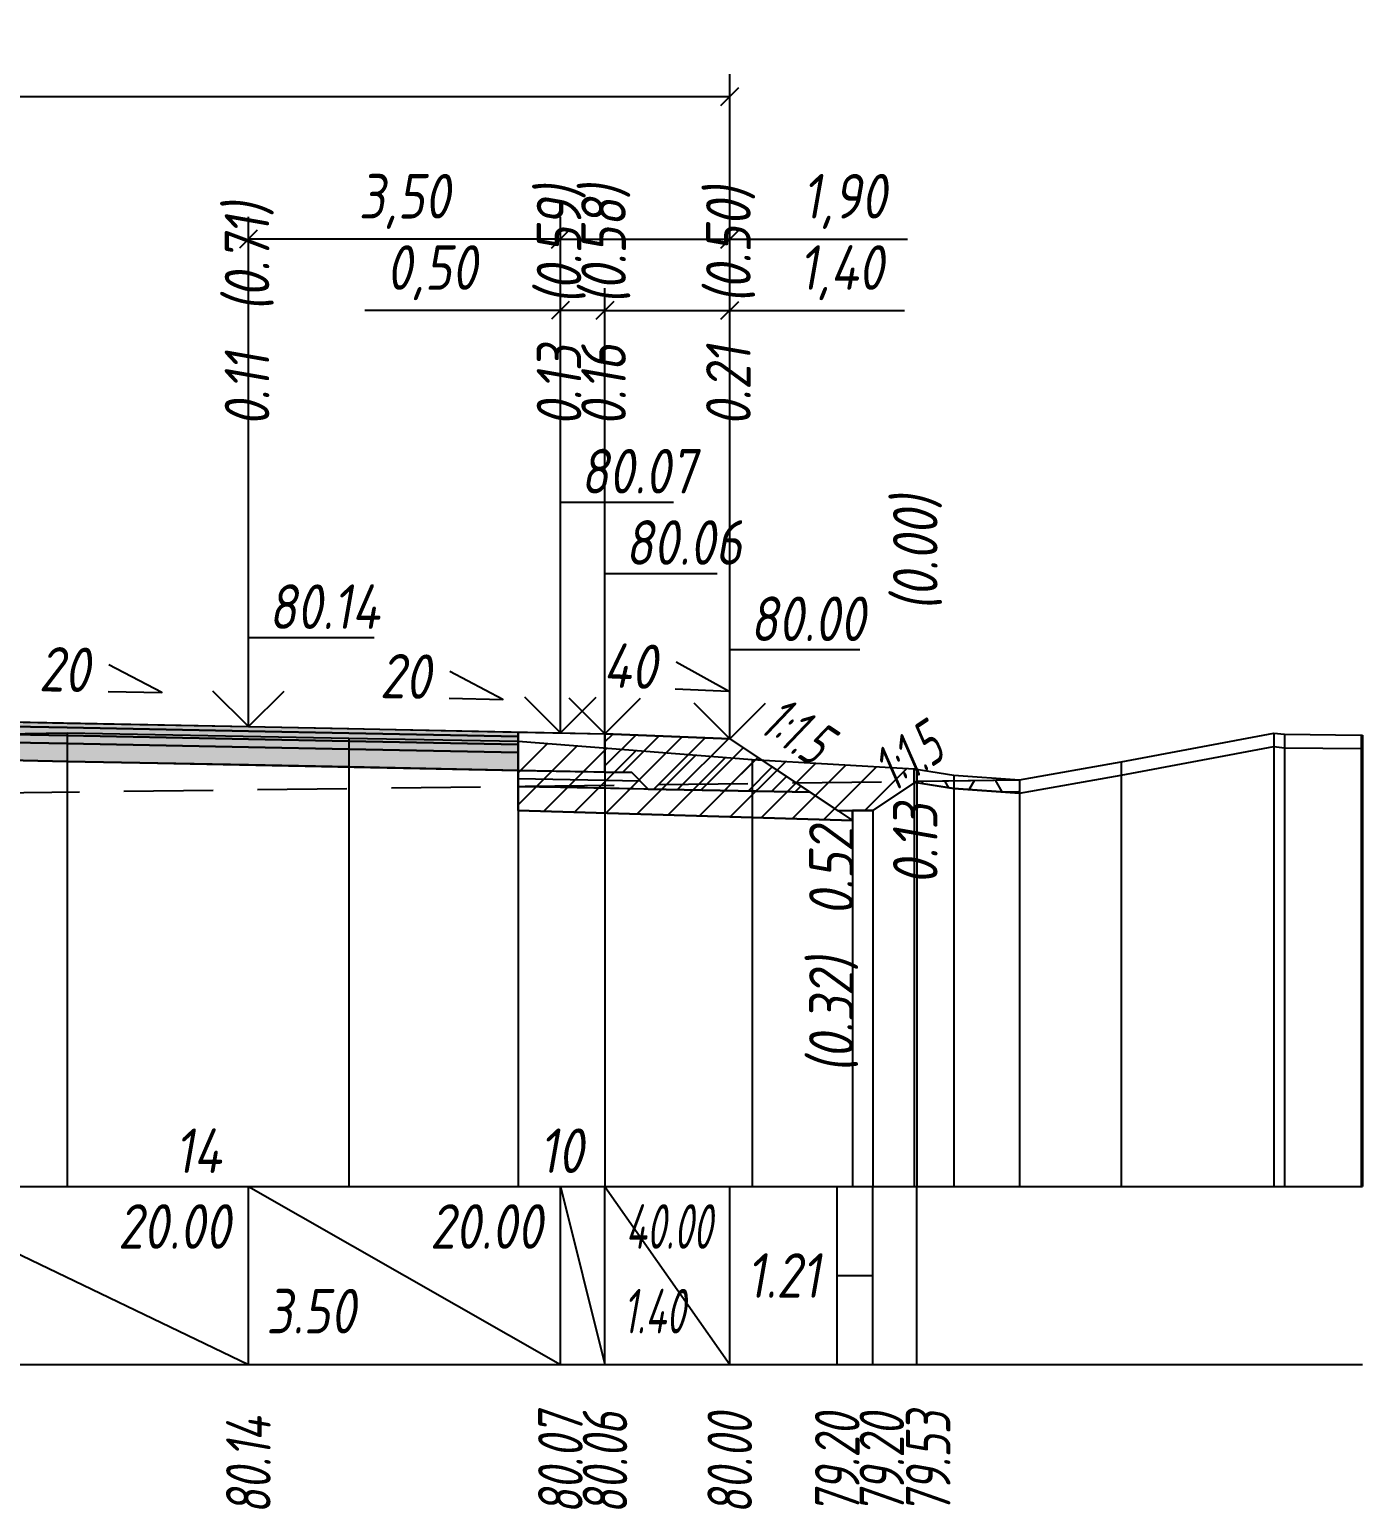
# Model space of a CAD drawing. Extents: x -717 to 1451, y -133302 to 233.
# Drawn here: x 166.9 to 241.7, y -22082.1 to -21999.1 of the extents above; entities that cross this region are included whole.
import ezdxf
from ezdxf.enums import TextEntityAlignment as Align

# ---------------------------------------------------------------- set-up
doc = ezdxf.new("R2010")
doc.units = 0
doc.linetypes.add('штриховая', pattern=[0.75, 0.5, -0.25])
for name, color, linetype in [('Интерполированный поперечник', 2, 'Continuous'), ('Код_514', 1, 'Continuous'), ('Контур_0', 7, 'Continuous'), ('Контур_2521', 7, 'Continuous'), ('Контур_2564', 7, 'Continuous'), ('Контур_2660', 7, 'Continuous'), ('Контур_2665', 7, 'Continuous'), ('Контур_400', 7, 'Continuous'), ('Контур_508', 7, 'Continuous'), ('Контур_512', 7, 'Continuous'), ('Контур_513', 7, 'Continuous'), ('Контур_818', 7, 'Continuous'), ('Красный поперечник', 1, 'Continuous'), ('Объём_2501', 7, 'Continuous'), ('Объём_2564', 7, 'Continuous'), ('Объём_2650', 7, 'Continuous'), ('Объём_2660', 7, 'Continuous'), ('Объём_2661', 7, 'Continuous'), ('Объём_2662', 7, 'Continuous'), ('Объём_2663', 7, 'Continuous'), ('Объём_2664', 7, 'Continuous'), ('Объём_2665', 7, 'Continuous'), ('Объём_2666', 7, 'Continuous'), ('Объём_2667', 7, 'Continuous'), ('Объём_2668', 7, 'Continuous'), ('Объём_2669', 7, 'Continuous'), ('Объём_2675', 7, 'Continuous'), ('Объём_2753', 7, 'Continuous'), ('Откосы', 7, 'Continuous'), ('Отметки покрытия', 7, 'Continuous'), ('Рабочие отметки', 7, 'Continuous'), ('Рабочие отметки доп.', 7, 'Continuous'), ('Слои выравнивания', 7, 'Continuous'), ('Таблица', 7, 'Continuous'), ('Уклоны проезжей части', 7, 'Continuous'), ('Черный поперечник', 3, 'Continuous')]:
    doc.layers.add(name, color=color, linetype=linetype)
for name, color, linetype, true_color in [('Контур_2540', 2, 'Continuous', 0xffff00), ('Контур_2560', 2, 'Continuous', 0xffff00), ('Контур_2561', 7, 'Continuous', 0xff8040), ('Контур_2562', 3, 'Continuous', 0x00ff00), ('Контур_2563', 7, 'Continuous', 0xff8000), ('Контур_2570', 7, 'Continuous', 0x80ff00), ('Контур_2725', 7, 'Continuous', 0x323232), ('Контур_2736', 4, 'Continuous', 0x00ffff), ('Контур_2737', 4, 'Continuous', 0x00ffff), ('Контур_2738', 4, 'Continuous', 0x00ffff), ('Контур_2739', 4, 'Continuous', 0x00ffff), ('Контур_2741', 4, 'Continuous', 0x00ffff), ('Контур_2742', 4, 'Continuous', 0x00ffff), ('Контур_2743', 4, 'Continuous', 0x00ffff), ('Контур_2744', 7, 'Continuous', 0xa4ffff), ('Контур_2745', 7, 'Continuous', 0xa4ffff), ('Контур_2747', 4, 'Continuous', 0x00ffff), ('Контур_2748', 4, 'Continuous', 0x00ffff), ('Контур_2749', 4, 'Continuous', 0x00ffff), ('Контур_2750', 4, 'Continuous', 0x00ffff), ('Контур_2751', 4, 'Continuous', 0x00ffff), ('Контур_2752', 4, 'Continuous', 0x00ffff), ('Контур_2760', 7, 'Continuous', 0x323232), ('Контур_2761', 7, 'Continuous', 0x323232), ('Контур_2762', 7, 'Continuous', 0x323232), ('Контур_2763', 7, 'Continuous', 0x323232), ('Контур_402', 7, 'Continuous', 0xff6464), ('Контур_703', 4, 'Continuous', 0x00ffff), ('Контур_705', 4, 'Continuous', 0x00ffff), ('Контур_707', 4, 'Continuous', 0x00ffff), ('Контур_720', 131, 'Continuous', 0xaaffff), ('Объём_2500', 7, 'Continuous', 0xc0c0c0), ('Объём_2520', 7, 'Continuous', 0x80ffff), ('Объём_2540', 2, 'Continuous', 0xffff00), ('Объём_2560', 2, 'Continuous', 0xffff00), ('Объём_2561', 7, 'Continuous', 0xff8040), ('Объём_2562', 3, 'Continuous', 0x00ff00), ('Объём_2563', 7, 'Continuous', 0xff8000), ('Объём_2570', 7, 'Continuous', 0x80ff00), ('Объём_2600', 7, 'Continuous', 0x808000), ('Объём_2746', 2, 'Continuous', 0xffff00)]:
    doc.layers.add(name, color=color, linetype=linetype, true_color=true_color)
doc.styles.get("Standard").update_dxf_attribs({"font": 'txt', "height": 2.5})
doc.styles.add('М', font='romand.shx', dxfattribs={"width": 0.8, "oblique": 10, "height": 2.5})
doc.dimstyles.new('ISO-25', dxfattribs={"dimtxt": 2.5, "dimasz": 2.5, "dimexe": 1.25, "dimexo": 0.625, "dimtad": 1, "dimtxsty": 'Standard', "dimcen": 2.5, "dimadec": 0, "dimazin": 0, "dimtfac": 1, "dimtmove": 0, "dimatfit": 3, "dimfxl": 1, "dimarcsym": 0})

# ---------------------------------------------------------------- blocks, each defined once
blk = doc.blocks.new('_Oblique')
at = {"color": 0, "linetype": 'ByBlock', "lineweight": -2}
blk.add_line((-0.5, -0.5), (0.5, 0.5), dxfattribs=at)
blk = doc.blocks.new('*D529')
at = {"color": 0, "lineweight": -2, "transparency": 16777216}
for p, q in [((199.188, -22038.046), (199.188, -22013.606)), ((206.188, -22038.326), (206.188, -22013.606)), ((199.188, -22014.856), (206.188, -22014.856)), ((206.188, -22014.856), (215.987, -22014.856))]:
    blk.add_line(p, q, dxfattribs=at)
at = {"layer": 'Defpoints', "color": 0, "transparency": 16777216}
for p in [(206.188, -22014.856), (199.188, -22038.671), (206.188, -22038.951)]:
    blk.add_point(p, dxfattribs=at)
at = {"color": 0, "lineweight": -2, "transparency": 16777216, "rotation": 180}
blk.add_blockref('_Oblique', (199.188, -22014.856), dxfattribs=at)
at = {"color": 0, "lineweight": -2, "transparency": 16777216}
blk.add_blockref('_Oblique', (206.188, -22014.856), dxfattribs=at)
at = {"color": 0, "transparency": 16777216, "insert": (212.447, -22012.743), "char_height": 2.5, "width": 8.75, "attachment_point": 5, "style": 'М'}
blk.add_mtext('1,40', dxfattribs=at)
blk = doc.blocks.new('*D531')
at = {"color": 0, "lineweight": -2, "transparency": 16777216}
for p, q in [((196.688, -22037.996), (196.688, -22013.606)), ((199.188, -22038.046), (199.188, -22013.606)), ((196.688, -22014.856), (185.718, -22014.856)), ((199.188, -22014.856), (196.688, -22014.856))]:
    blk.add_line(p, q, dxfattribs=at)
at = {"layer": 'Defpoints', "color": 0, "transparency": 16777216}
for p in [(199.188, -22014.856), (196.688, -22038.621), (199.188, -22038.671)]:
    blk.add_point(p, dxfattribs=at)
at = {"color": 0, "lineweight": -2, "transparency": 16777216, "rotation": 180}
blk.add_blockref('_Oblique', (196.688, -22014.856), dxfattribs=at)
at = {"color": 0, "lineweight": -2, "transparency": 16777216}
blk.add_blockref('_Oblique', (199.188, -22014.856), dxfattribs=at)
at = {"color": 0, "transparency": 16777216, "insert": (189.479, -22012.743), "char_height": 2.5, "width": 9.16667, "attachment_point": 5, "style": 'М'}
blk.add_mtext('0,50', dxfattribs=at)
blk = doc.blocks.new('*D533')
at = {"color": 0, "lineweight": -2, "transparency": 16777216}
for p, q in [((179.188, -22037.646), (179.188, -22009.606)), ((196.688, -22037.996), (196.688, -22009.606)), ((196.688, -22010.856), (179.188, -22010.856))]:
    blk.add_line(p, q, dxfattribs=at)
at = {"layer": 'Defpoints', "color": 0, "transparency": 16777216}
for p in [(179.188, -22010.856), (179.188, -22038.271), (196.688, -22038.621)]:
    blk.add_point(p, dxfattribs=at)
at = {"color": 0, "lineweight": -2, "transparency": 16777216, "rotation": 180}
blk.add_blockref('_Oblique', (179.188, -22010.856), dxfattribs=at)
at = {"color": 0, "lineweight": -2, "transparency": 16777216}
blk.add_blockref('_Oblique', (196.688, -22010.856), dxfattribs=at)
at = {"color": 0, "transparency": 16777216, "insert": (187.938, -22008.743), "char_height": 2.5, "width": 9.58333, "attachment_point": 5, "style": 'М'}
blk.add_mtext('3,50', dxfattribs=at)
blk = doc.blocks.new('*D534')
at = {"color": 0, "lineweight": -2, "transparency": 16777216}
for p, q in [((196.688, -22037.996), (196.688, -22009.606)), ((206.188, -22038.326), (206.188, -22009.606)), ((196.688, -22010.856), (206.188, -22010.856)), ((206.188, -22010.856), (216.165, -22010.856))]:
    blk.add_line(p, q, dxfattribs=at)
at = {"layer": 'Defpoints', "color": 0, "transparency": 16777216}
for p in [(196.688, -22010.856), (196.688, -22038.621), (206.188, -22038.951)]:
    blk.add_point(p, dxfattribs=at)
at = {"color": 0, "lineweight": -2, "transparency": 16777216, "rotation": 180}
blk.add_blockref('_Oblique', (196.688, -22010.856), dxfattribs=at)
at = {"color": 0, "lineweight": -2, "transparency": 16777216}
blk.add_blockref('_Oblique', (206.188, -22010.856), dxfattribs=at)
at = {"color": 0, "transparency": 16777216, "insert": (212.625, -22008.743), "char_height": 2.5, "width": 8.75, "attachment_point": 5, "style": 'М'}
blk.add_mtext('1,90', dxfattribs=at)
blk = doc.blocks.new('*D536')
at = {"color": 0, "lineweight": -2, "transparency": 16777216}
for p, q in [((110.688, -22038.326), (110.688, -22001.606)), ((206.188, -22038.326), (206.188, -22001.606)), ((110.688, -22002.856), (206.188, -22002.856))]:
    blk.add_line(p, q, dxfattribs=at)
at = {"layer": 'Defpoints', "color": 0, "transparency": 16777216}
for p in [(206.188, -22002.856), (110.688, -22038.951), (206.188, -22038.951)]:
    blk.add_point(p, dxfattribs=at)
at = {"color": 0, "lineweight": -2, "transparency": 16777216, "rotation": 180}
blk.add_blockref('_Oblique', (110.688, -22002.856), dxfattribs=at)
at = {"color": 0, "lineweight": -2, "transparency": 16777216}
blk.add_blockref('_Oblique', (206.188, -22002.856), dxfattribs=at)
at = {"color": 0, "transparency": 16777216, "insert": (158.438, -22000.743), "char_height": 2.5, "width": 10.41667, "attachment_point": 5, "style": 'М'}
blk.add_mtext('19,10', dxfattribs=at)

msp = doc.modelspace()

# ---------------------------------------------------------------- hatches: boundary and pattern name
at = {"layer": 'Объём_2563'}
h = msp.add_hatch(dxfattribs=at)
h.set_pattern_fill('ANSI31', color=256, scale=0.3)
h.paths.add_polyline_path([(201.607, -22041.707), (200.688, -22040.789), (199.188, -22040.759), (199.188, -22038.609), (206.188, -22038.889), (210.688, -22041.889)])
at = {"layer": 'Объём_2600'}
h = msp.add_hatch(dxfattribs=at)
h.set_pattern_fill('ANSI31', color=6, scale=0.4)
h.paths.add_polyline_path([(214.216, -22042.907), (213.08, -22042.907), (213.08, -22043.483), (194.313, -22042.92), (194.313, -22039.017), (207.445, -22040.044), (216.53, -22040.58), (216.53, -22041.33), (216.571, -22041.337)])
h = msp.add_hatch(dxfattribs=at)
h.set_pattern_fill('HONEY', color=5, scale=0.3)
h.paths.add_polyline_path([(216.67, -22041.271), (222.432, -22041.198), (222.432, -22041.948), (218.746, -22041.676), (216.571, -22041.337)])
at = {"layer": 'Слои выравнивания'}
for color, points in [(2, [(158.438, -22037.794), (164.887, -22037.923), (169.03, -22038.006), (179.188, -22038.209), (184.813, -22038.321), (194.313, -22038.511), (194.313, -22038.761), (184.813, -22038.571), (179.188, -22038.459), (169.03, -22038.256), (164.887, -22038.173), (158.438, -22038.044)]), (3, [(158.438, -22038.044), (164.887, -22038.173), (169.03, -22038.256), (179.188, -22038.459), (184.813, -22038.571), (194.313, -22038.761), (194.313, -22039.211), (184.813, -22039.021), (179.188, -22038.909), (169.03, -22038.706), (164.887, -22038.623), (158.438, -22038.494)]), (4, [(158.438, -22038.494), (164.887, -22038.623), (169.03, -22038.706), (179.188, -22038.909), (184.813, -22039.021), (194.313, -22039.211), (194.313, -22039.661), (184.813, -22039.471), (179.188, -22039.359), (169.03, -22039.156), (164.887, -22039.073), (158.438, -22038.944)]), (5, [(158.438, -22038.944), (164.887, -22039.073), (169.03, -22039.156), (179.188, -22039.359), (184.813, -22039.471), (194.313, -22039.661), (194.313, -22040.661), (184.813, -22040.471), (179.188, -22040.359), (169.03, -22040.156), (164.887, -22040.073), (158.438, -22039.944)])]:
    msp.add_hatch(color=color, dxfattribs=at).paths.add_polyline_path(points)

# ---------------------------------------------------------------- linework, layer by layer
at = {"layer": 'Интерполированный поперечник', "linetype": 'штриховая', "ltscale": 10, "flags": 128}
msp.add_lwpolyline([(104.713, -22042.685), (222.432, -22041.198)], dxfattribs=at)
at = {"layer": 'Код_514'}
for p, q in [((158.438, -22064), (179.188, -22074)), ((179.188, -22074), (179.188, -22064)), ((179.188, -22064), (196.688, -22074)), ((196.688, -22074), (196.688, -22064)), ((196.688, -22064), (199.188, -22074)), ((199.188, -22074), (199.188, -22064)), ((199.188, -22064), (206.188, -22074)), ((206.188, -22074), (206.188, -22064)), ((212.216, -22074), (212.216, -22064)), ((214.216, -22074), (214.216, -22064)), ((216.67, -22074), (216.67, -22064)), ((212.216, -22069), (214.216, -22069))]:
    msp.add_line(p, q, dxfattribs=at)
at = {"layer": 'Контур_0', "flags": 128}
for points in [[(194.313, -22038.511), (199.188, -22038.609), (199.188, -22040.759), (194.313, -22040.661), (194.313, -22038.511), (194.313, -22038.511)], [(206.188, -22038.889), (209.89, -22041.357), (209.89, -22041.357), (209.89, -22041.357), (209.89, -22041.357), (209.89, -22041.357), (209.89, -22041.357), (209.89, -22041.357), (209.89, -22041.357), (209.89, -22041.357), (209.89, -22041.357), (209.89, -22041.357), (209.89, -22041.357), (209.89, -22041.357), (209.89, -22041.357), (212.216, -22042.907)], [(206.188, -22038.889), (209.89, -22041.357), (209.89, -22041.357), (209.89, -22041.357), (209.89, -22041.357), (209.89, -22041.357), (209.89, -22041.357), (209.89, -22041.357), (209.89, -22041.357), (209.89, -22041.357), (209.89, -22041.357), (209.89, -22041.357), (209.89, -22041.357), (209.89, -22041.357), (209.89, -22041.357), (212.216, -22042.907), (214.216, -22042.907), (216.67, -22041.271), (216.67, -22041.271), (216.67, -22041.271), (216.67, -22041.271), (216.67, -22041.271), (216.67, -22041.271), (216.67, -22041.271), (216.67, -22041.271), (216.67, -22041.271), (216.67, -22041.271), (216.67, -22041.271), (216.67, -22041.271), (216.67, -22041.271)], [(199.188, -22041.659), (194.313, -22041.561), (194.313, -22040.661), (200.688, -22040.789), (201.607, -22041.707), (199.188, -22041.659), (199.188, -22041.659)], [(199.188, -22040.759), (200.688, -22040.789), (201.607, -22041.707), (210.688, -22041.889)]]:
    msp.add_lwpolyline(points, dxfattribs=at)
at = {"layer": 'Контур_2521', "color": 250, "flags": 128}
msp.add_lwpolyline([(194.313, -22041.111), (201.147, -22041.248)], dxfattribs=at)
at = {"layer": 'Контур_2540', "flags": 128}
msp.add_lwpolyline([(196.688, -22041.609), (210.688, -22041.889), (213.08, -22043.483), (194.313, -22042.92), (194.313, -22041.561), (196.688, -22041.609), (196.688, -22041.609)], dxfattribs=at)
at = {"layer": 'Контур_2560', "flags": 128}
msp.add_lwpolyline([(199.188, -22038.609), (206.188, -22038.889), (206.188, -22038.889), (206.188, -22038.889)], dxfattribs=at)
at = {"layer": 'Контур_2561', "flags": 128}
msp.add_lwpolyline([(199.188, -22038.609), (199.188, -22038.609), (206.188, -22038.889), (206.188, -22038.889), (199.188, -22038.609)], dxfattribs=at)
at = {"layer": 'Контур_2562', "flags": 128}
msp.add_lwpolyline([(206.188, -22038.889), (206.188, -22038.889), (206.188, -22038.889), (206.188, -22038.889), (206.188, -22038.889)], dxfattribs=at)
at = {"layer": 'Контур_2563', "flags": 128}
msp.add_lwpolyline([(201.607, -22041.707), (200.688, -22040.789), (199.188, -22040.759), (199.188, -22038.609), (206.188, -22038.889), (210.688, -22041.889), (201.607, -22041.707), (201.607, -22041.707)], dxfattribs=at)
at = {"layer": 'Контур_2564', "flags": 128}
msp.add_lwpolyline([(199.188, -22038.609), (206.188, -22038.889)], dxfattribs=at)
at = {"layer": 'Контур_2570', "flags": 128}
msp.add_lwpolyline([(158.438, -22038.725), (169.03, -22038.557), (184.813, -22038.846), (194.313, -22039.017), (207.445, -22040.044), (216.53, -22040.58), (216.53, -22041.33), (218.746, -22041.676), (222.432, -22041.948), (222.432, -22041.948), (228.14, -22040.933), (236.696, -22039.324), (237.31, -22039.389), (241.602, -22039.436), (241.67, -22039.433)], dxfattribs=at)
at = {"layer": 'Контур_2660', "flags": 128}
msp.add_lwpolyline([(194.313, -22042.92), (213.08, -22043.483)], dxfattribs=at)
at = {"layer": 'Контур_2665', "flags": 128}
msp.add_lwpolyline([(206.188, -22038.889), (206.188, -22038.889)], dxfattribs=at)
at = {"layer": 'Контур_2725', "flags": 128}
msp.add_lwpolyline([(144.539, -22040.222), (154.117, -22040.03), (158.438, -22039.944), (164.887, -22040.073), (169.03, -22040.156), (179.188, -22040.359), (184.813, -22040.471), (194.313, -22040.661)], dxfattribs=at)
at = {"layer": 'Контур_2736', "flags": 128}
for points in [[(206.188, -22038.889), (209.89, -22041.357)], [(209.89, -22041.357), (212.216, -22042.907)]]:
    msp.add_lwpolyline(points, dxfattribs=at)
at = {"layer": 'Контур_2737', "flags": 128}
msp.add_lwpolyline([(209.89, -22041.357), (209.89, -22041.357)], dxfattribs=at)
at = {"layer": 'Контур_2738', "flags": 128}
msp.add_lwpolyline([(209.89, -22041.357), (209.89, -22041.357)], dxfattribs=at)
at = {"layer": 'Контур_2739', "flags": 128}
msp.add_lwpolyline([(209.89, -22041.357), (209.89, -22041.357)], dxfattribs=at)
at = {"layer": 'Контур_2741', "flags": 128}
msp.add_lwpolyline([(216.67, -22041.271), (216.67, -22041.271)], dxfattribs=at)
at = {"layer": 'Контур_2742', "flags": 128}
msp.add_lwpolyline([(216.67, -22041.271), (216.67, -22041.271)], dxfattribs=at)
at = {"layer": 'Контур_2743', "flags": 128}
msp.add_lwpolyline([(216.67, -22041.271), (216.67, -22041.271)], dxfattribs=at)
at = {"layer": 'Контур_2744', "flags": 128}
msp.add_lwpolyline([(216.67, -22041.271), (216.67, -22041.271)], dxfattribs=at)
msp.add_lwpolyline([(216.67, -22041.271), (216.67, -22041.271)], dxfattribs=at)
msp.add_lwpolyline([(216.67, -22041.271), (216.67, -22041.271)], dxfattribs=at)
msp.add_lwpolyline([(216.67, -22041.271), (216.67, -22041.271)], dxfattribs=at)
msp.add_lwpolyline([(216.67, -22041.271), (216.67, -22041.271)], dxfattribs=at)
msp.add_lwpolyline([(216.67, -22041.271), (216.67, -22041.271)], dxfattribs=at)
at = {"layer": 'Контур_2745', "flags": 128}
msp.add_lwpolyline([(209.89, -22041.357), (209.89, -22041.357)], dxfattribs=at)
msp.add_lwpolyline([(209.89, -22041.357), (209.89, -22041.357)], dxfattribs=at)
msp.add_lwpolyline([(209.89, -22041.357), (209.89, -22041.357)], dxfattribs=at)
msp.add_lwpolyline([(209.89, -22041.357), (209.89, -22041.357)], dxfattribs=at)
msp.add_lwpolyline([(209.89, -22041.357), (209.89, -22041.357)], dxfattribs=at)
msp.add_lwpolyline([(209.89, -22041.357), (209.89, -22041.357)], dxfattribs=at)
at = {"layer": 'Контур_2747', "flags": 128}
msp.add_lwpolyline([(209.89, -22041.357), (209.89, -22041.357)], dxfattribs=at)
at = {"layer": 'Контур_2748', "flags": 128}
msp.add_lwpolyline([(209.89, -22041.357), (209.89, -22041.357)], dxfattribs=at)
at = {"layer": 'Контур_2749', "flags": 128}
msp.add_lwpolyline([(209.89, -22041.357), (209.89, -22041.357)], dxfattribs=at)
at = {"layer": 'Контур_2750', "flags": 128}
msp.add_lwpolyline([(216.67, -22041.271), (216.67, -22041.271)], dxfattribs=at)
at = {"layer": 'Контур_2751', "flags": 128}
msp.add_lwpolyline([(216.67, -22041.271), (216.67, -22041.271)], dxfattribs=at)
at = {"layer": 'Контур_2752', "flags": 128}
msp.add_lwpolyline([(216.67, -22041.271), (216.67, -22041.271)], dxfattribs=at)
at = {"layer": 'Контур_2760', "flags": 128}
msp.add_lwpolyline([(144.539, -22038.072), (154.117, -22037.88), (158.438, -22037.794), (164.887, -22037.923), (169.03, -22038.006), (179.188, -22038.209), (184.813, -22038.321), (194.313, -22038.511)], dxfattribs=at)
at = {"layer": 'Контур_2761', "flags": 128}
msp.add_lwpolyline([(144.539, -22038.322), (154.117, -22038.13), (158.438, -22038.044), (164.887, -22038.173), (169.03, -22038.256), (179.188, -22038.459), (184.813, -22038.571), (194.313, -22038.761)], dxfattribs=at)
at = {"layer": 'Контур_2762', "flags": 128}
msp.add_lwpolyline([(144.539, -22038.772), (154.117, -22038.58), (158.438, -22038.494), (164.887, -22038.623), (169.03, -22038.706), (179.188, -22038.909), (184.813, -22039.021), (194.313, -22039.211)], dxfattribs=at)
at = {"layer": 'Контур_2763', "flags": 128}
msp.add_lwpolyline([(144.539, -22039.222), (154.117, -22039.03), (158.438, -22038.944), (164.887, -22039.073), (169.03, -22039.156), (179.188, -22039.359), (184.813, -22039.471), (194.313, -22039.661)], dxfattribs=at)
at = {"layer": 'Контур_400', "flags": 128}
msp.add_lwpolyline([(158.438, -22037.794), (179.188, -22038.209), (196.688, -22038.559), (196.688, -22038.559), (196.688, -22038.559), (196.688, -22038.559), (196.688, -22038.559), (196.688, -22038.559), (199.188, -22038.609)], dxfattribs=at)
at = {"layer": 'Контур_402', "flags": 128}
msp.add_lwpolyline([(105, -22043.447), (144.539, -22042.261), (144.539, -22040.222), (158.438, -22039.944), (194.313, -22040.661), (194.313, -22042.92), (213.08, -22043.483)], dxfattribs=at)
at = {"layer": 'Контур_508', "flags": 128}
msp.add_lwpolyline([(105, -22043.447), (144.539, -22042.261), (144.539, -22040.222), (158.438, -22039.944), (194.313, -22040.661), (194.313, -22042.92), (213.08, -22043.483), (213.08, -22042.907), (214.216, -22042.907), (216.67, -22041.271)], dxfattribs=at)
at = {"layer": 'Контур_512', "flags": 128}
msp.add_lwpolyline([(194.313, -22042.92), (213.08, -22043.483), (213.08, -22042.907), (214.216, -22042.907), (216.67, -22041.271)], dxfattribs=at)
at = {"layer": 'Контур_513', "flags": 128}
msp.add_lwpolyline([(105, -22043.447), (144.539, -22042.261), (144.539, -22040.222), (158.438, -22039.944), (194.313, -22040.661), (194.313, -22042.92), (213.08, -22043.483), (213.08, -22042.907), (214.216, -22042.907), (216.67, -22041.271)], dxfattribs=at)
at = {"layer": 'Контур_703', "flags": 128}
msp.add_lwpolyline([(206.188, -22038.889), (209.89, -22041.357)], dxfattribs=at)
at = {"layer": 'Контур_705', "flags": 128}
msp.add_lwpolyline([(209.89, -22041.357), (209.89, -22041.357)], dxfattribs=at)
at = {"layer": 'Контур_707', "flags": 128}
msp.add_lwpolyline([(214.216, -22042.907), (216.67, -22041.271)], dxfattribs=at)
at = {"layer": 'Контур_720', "flags": 128}
msp.add_lwpolyline([(212.216, -22042.907), (214.216, -22042.907)], dxfattribs=at)
at = {"layer": 'Контур_818', "flags": 128}
msp.add_lwpolyline([(105, -22043.395), (108.093, -22042.963), (121.708, -22041.084), (121.708, -22040.334), (129.874, -22039.865), (144.539, -22038.94), (154.117, -22038.793), (158.438, -22038.725), (169.03, -22038.557), (184.813, -22038.846), (194.313, -22039.017), (207.445, -22040.044), (216.53, -22040.58), (216.53, -22041.33), (216.67, -22041.352)], dxfattribs=at)
at = {"layer": 'Красный поперечник'}
for p, q in [((158.438, -22037.794), (179.188, -22038.209)), ((179.188, -22038.209), (196.688, -22038.559)), ((196.688, -22038.559), (199.188, -22038.609)), ((199.188, -22038.609), (206.188, -22038.889)), ((206.188, -22038.889), (212.216, -22042.907)), ((214.216, -22042.907), (216.67, -22041.271)), ((216.67, -22041.271), (216.67, -22064)), ((194.313, -22042.92), (194.313, -22064)), ((212.216, -22042.907), (214.216, -22042.907)), ((213.08, -22042.907), (213.08, -22064)), ((214.216, -22042.907), (214.216, -22064)), ((213.08, -22043.483), (213.08, -22064))]:
    msp.add_line(p, q, dxfattribs=at)
at = {"layer": 'Объём_2500', "flags": 128}
msp.add_lwpolyline([(194.313, -22038.511), (199.188, -22038.609), (199.188, -22040.759), (194.313, -22040.661), (194.313, -22038.511), (194.313, -22038.511)], dxfattribs=at)
at = {"layer": 'Объём_2501', "flags": 128}
msp.add_lwpolyline([(158.438, -22037.794), (179.188, -22038.209), (196.688, -22038.559), (196.688, -22038.559), (196.688, -22038.559), (196.688, -22038.559), (196.688, -22038.559), (196.688, -22038.559), (199.188, -22038.609)], dxfattribs=at)
at = {"layer": 'Объём_2520', "color": 250, "flags": 128}
msp.add_lwpolyline([(199.188, -22041.659), (194.313, -22041.561), (194.313, -22040.661), (200.688, -22040.789), (201.607, -22041.707), (199.188, -22041.659), (199.188, -22041.659)], dxfattribs=at)
at = {"layer": 'Объём_2540', "flags": 128}
msp.add_lwpolyline([(196.688, -22041.609), (210.688, -22041.889), (213.08, -22043.483), (194.313, -22042.92), (194.313, -22041.561), (196.688, -22041.609), (196.688, -22041.609)], dxfattribs=at)
at = {"layer": 'Объём_2560', "flags": 128}
msp.add_lwpolyline([(199.188, -22038.609), (206.188, -22038.889), (206.188, -22038.889), (206.188, -22038.889)], dxfattribs=at)
at = {"layer": 'Объём_2561', "flags": 128}
msp.add_lwpolyline([(199.188, -22038.609), (199.188, -22038.609), (206.188, -22038.889), (206.188, -22038.889), (199.188, -22038.609)], dxfattribs=at)
at = {"layer": 'Объём_2562', "flags": 128}
msp.add_lwpolyline([(206.188, -22038.889), (206.188, -22038.889), (206.188, -22038.889), (206.188, -22038.889), (206.188, -22038.889)], dxfattribs=at)
at = {"layer": 'Объём_2563', "color": 250, "flags": 128}
msp.add_lwpolyline([(201.607, -22041.707), (200.688, -22040.789), (199.188, -22040.759), (199.188, -22038.609), (206.188, -22038.889), (210.688, -22041.889), (201.607, -22041.707), (201.607, -22041.707)], dxfattribs=at)
at = {"layer": 'Объём_2564', "flags": 128}
msp.add_lwpolyline([(199.188, -22038.609), (206.188, -22038.889)], dxfattribs=at)
at = {"layer": 'Объём_2570', "flags": 128}
msp.add_lwpolyline([(216.53, -22040.58), (216.67, -22040.602), (216.67, -22041.352), (216.53, -22041.33), (216.53, -22040.58), (216.53, -22040.58)], dxfattribs=at)
at = {"layer": 'Объём_2600', "color": 5, "flags": 128}
msp.add_lwpolyline([(216.67, -22041.271), (222.432, -22041.198), (222.432, -22041.948), (218.746, -22041.676), (216.571, -22041.337), (216.67, -22041.271), (216.67, -22041.271)], dxfattribs=at)
at = {"layer": 'Объём_2650', "color": 6, "flags": 128}
msp.add_lwpolyline([(214.216, -22042.907), (213.08, -22042.907), (213.08, -22043.483), (194.313, -22042.92), (194.313, -22039.017), (207.445, -22040.044), (216.53, -22040.58), (216.53, -22041.33), (216.571, -22041.337), (214.216, -22042.907), (214.216, -22042.907)], dxfattribs=at)
at = {"layer": 'Объём_2660', "flags": 128}
msp.add_lwpolyline([(194.313, -22042.92), (213.08, -22043.483)], dxfattribs=at)
at = {"layer": 'Объём_2661', "flags": 128}
msp.add_lwpolyline([(206.188, -22038.889), (209.89, -22041.357), (212.216, -22042.907)], dxfattribs=at)
at = {"layer": 'Объём_2662', "flags": 128}
msp.add_lwpolyline([(214.216, -22042.907), (216.67, -22041.271)], dxfattribs=at)
at = {"layer": 'Объём_2663', "flags": 128}
msp.add_lwpolyline([(212.216, -22042.907), (214.216, -22042.907)], dxfattribs=at)
at = {"layer": 'Объём_2664', "flags": 128}
msp.add_lwpolyline([(212.216, -22042.907), (214.216, -22042.907)], dxfattribs=at)
at = {"layer": 'Объём_2665', "flags": 128}
msp.add_lwpolyline([(206.188, -22038.889), (206.188, -22038.889)], dxfattribs=at)
at = {"layer": 'Объём_2666', "flags": 128}
for points in [[(206.188, -22038.889), (209.89, -22041.357)], [(209.89, -22041.357), (212.216, -22042.907)]]:
    msp.add_lwpolyline(points, dxfattribs=at)
at = {"layer": 'Объём_2667', "flags": 128}
for points in [[(209.89, -22041.357), (209.89, -22041.357)], [(216.67, -22041.271), (216.67, -22041.271)]]:
    msp.add_lwpolyline(points, dxfattribs=at)
at = {"layer": 'Объём_2668', "flags": 128}
for points in [[(209.89, -22041.357), (209.89, -22041.357)], [(216.67, -22041.271), (216.67, -22041.271)]]:
    msp.add_lwpolyline(points, dxfattribs=at)
at = {"layer": 'Объём_2669', "flags": 128}
for points in [[(209.89, -22041.357), (209.89, -22041.357)], [(216.67, -22041.271), (216.67, -22041.271)]]:
    msp.add_lwpolyline(points, dxfattribs=at)
at = {"layer": 'Объём_2675', "flags": 128}
for points in [[(209.89, -22041.357), (209.89, -22041.357)], [(209.89, -22041.357), (209.89, -22041.357)], [(209.89, -22041.357), (209.89, -22041.357)], [(209.89, -22041.357), (209.89, -22041.357)], [(209.89, -22041.357), (209.89, -22041.357)], [(209.89, -22041.357), (209.89, -22041.357)], [(216.67, -22041.271), (216.67, -22041.271)], [(216.67, -22041.271), (216.67, -22041.271)], [(216.67, -22041.271), (216.67, -22041.271)], [(216.67, -22041.271), (216.67, -22041.271)], [(216.67, -22041.271), (216.67, -22041.271)], [(216.67, -22041.271), (216.67, -22041.271)]]:
    msp.add_lwpolyline(points, dxfattribs=at)
at = {"layer": 'Объём_2746', "flags": 128}
msp.add_lwpolyline([(213.08, -22043.483), (194.313, -22042.92), (194.313, -22039.017), (207.445, -22040.044), (207.968, -22040.075), (212.216, -22042.907), (213.08, -22042.907), (213.08, -22043.483), (213.08, -22043.483)], dxfattribs=at)
at = {"layer": 'Объём_2753', "flags": 128}
msp.add_lwpolyline([(194.313, -22038.511), (194.313, -22038.511)], dxfattribs=at)
at = {"layer": 'Откосы', "color": 1, "flags": 128}
for points in [[(171.326, -22036.235), (174.326, -22036.295), (171.356, -22034.735)], [(190.451, -22036.617), (193.451, -22036.677), (190.481, -22035.117)], [(203.122, -22036.089), (206.12, -22036.209), (203.182, -22034.59)]]:
    msp.add_lwpolyline(points, dxfattribs=at)
at = {"layer": 'Отметки покрытия', "color": 1}
for p, q in [((196.688, -22038.559), (196.688, -22025.609)), ((196.688, -22025.609), (203.038, -22025.609)), ((199.188, -22038.609), (199.188, -22029.609)), ((199.188, -22029.609), (205.488, -22029.609)), ((179.188, -22038.209), (179.188, -22033.209)), ((179.188, -22033.209), (186.238, -22033.209)), ((206.188, -22038.889), (206.188, -22033.889)), ((206.188, -22033.889), (213.488, -22033.889)), ((179.188, -22038.209), (177.188, -22036.209)), ((179.188, -22038.209), (181.188, -22036.209)), ((196.688, -22038.559), (194.688, -22036.559)), ((196.688, -22038.559), (198.688, -22036.559)), ((199.188, -22038.609), (197.188, -22036.609)), ((199.188, -22038.609), (201.188, -22036.609)), ((206.188, -22038.889), (204.188, -22036.889)), ((206.188, -22038.889), (208.188, -22036.889))]:
    msp.add_line(p, q, dxfattribs=at)
at = {"layer": 'Слои выравнивания'}
for p, q in [((194.313, -22038.511), (194.313, -22064)), ((199.188, -22038.609), (199.188, -22064))]:
    msp.add_line(p, q, dxfattribs=at)
at = {"layer": 'Слои выравнивания', "color": 2, "flags": 128}
msp.add_lwpolyline([(158.438, -22037.794), (164.887, -22037.923), (169.03, -22038.006), (179.188, -22038.209), (184.813, -22038.321), (194.313, -22038.511), (194.313, -22038.761), (184.813, -22038.571), (179.188, -22038.459), (169.03, -22038.256), (164.887, -22038.173), (158.438, -22038.044)], close=True, dxfattribs=at)
at = {"layer": 'Слои выравнивания', "color": 3, "flags": 128}
msp.add_lwpolyline([(158.438, -22038.044), (164.887, -22038.173), (169.03, -22038.256), (179.188, -22038.459), (184.813, -22038.571), (194.313, -22038.761), (194.313, -22039.211), (184.813, -22039.021), (179.188, -22038.909), (169.03, -22038.706), (164.887, -22038.623), (158.438, -22038.494)], close=True, dxfattribs=at)
at = {"layer": 'Слои выравнивания', "color": 4, "flags": 128}
msp.add_lwpolyline([(158.438, -22038.494), (164.887, -22038.623), (169.03, -22038.706), (179.188, -22038.909), (184.813, -22039.021), (194.313, -22039.211), (194.313, -22039.661), (184.813, -22039.471), (179.188, -22039.359), (169.03, -22039.156), (164.887, -22039.073), (158.438, -22038.944)], close=True, dxfattribs=at)
at = {"layer": 'Слои выравнивания', "color": 5, "flags": 128}
msp.add_lwpolyline([(158.438, -22038.944), (164.887, -22039.073), (169.03, -22039.156), (179.188, -22039.359), (184.813, -22039.471), (194.313, -22039.661), (194.313, -22040.661), (184.813, -22040.471), (179.188, -22040.359), (169.03, -22040.156), (164.887, -22040.073), (158.438, -22039.944)], close=True, dxfattribs=at)
at = {"layer": 'Таблица'}
for p, q in [((80, -22064), (241.67, -22064)), ((80, -22074), (241.67, -22074))]:
    msp.add_line(p, q, dxfattribs=at)
at = {"layer": 'Черный поперечник', "color": 7}
for p, q in [((169.03, -22038.557), (169.03, -22064)), ((184.813, -22038.846), (184.813, -22064)), ((194.313, -22039.017), (194.313, -22064)), ((236.696, -22038.574), (236.696, -22064)), ((237.31, -22038.639), (237.31, -22064)), ((241.602, -22038.686), (241.602, -22064)), ((241.67, -22038.683), (241.67, -22064)), ((207.445, -22040.044), (207.445, -22064)), ((216.53, -22040.58), (216.53, -22064)), ((218.746, -22040.926), (218.746, -22064)), ((228.14, -22040.183), (228.14, -22064)), ((222.432, -22041.198), (222.432, -22064))]:
    msp.add_line(p, q, dxfattribs=at)
at = {"layer": 'Черный поперечник', "flags": 128}
msp.add_lwpolyline([(80, -22044), (91.871, -22043.554), (102.768, -22042.855), (104.713, -22042.685), (108.093, -22042.213), (121.708, -22040.334), (129.874, -22039.865), (144.539, -22038.94), (154.117, -22038.793), (158.438, -22038.725), (169.03, -22038.557), (184.813, -22038.846), (194.313, -22039.017), (207.445, -22040.044), (216.53, -22040.58), (218.746, -22040.926), (222.432, -22041.198), (228.14, -22040.183), (236.696, -22038.574), (237.31, -22038.639), (241.602, -22038.686), (241.67, -22038.683)], dxfattribs=at)

# ---------------------------------------------------------------- texts
at = {"layer": 'Код_514', "style": 'М', "oblique": 10}
for s, width, p in [('20.00', 0.8, (178.188, -22065)), ('20.00', 0.8, (195.688, -22065)), ('40.00', 0.6, (205.188, -22065))]:
    msp.add_text(s, height=2.5, dxfattribs=dict(at, width=width)).set_placement(p, align=Align.TOP_RIGHT)
at = {"layer": 'Код_514', "style": 'М', "oblique": 10, "width": 0.8}
msp.add_text('1.21', height=2.5, dxfattribs=at).set_placement((209.202, -22069), align=Align.MIDDLE_CENTER)
at = {"layer": 'Код_514', "style": 'М', "oblique": 10}
for s, width, p in [('3.50', 0.8, (180.188, -22073)), ('1.40', 0.6, (200.188, -22073))]:
    msp.add_text(s, height=2.5, dxfattribs=dict(at, width=width)).set_placement(p, align=Align.BOTTOM_LEFT)
at = {"layer": 'Код_514', "style": 'М', "oblique": 10, "width": 0.7}
for s, p in [('80.07', (196.688, -22082.382)), ('80.06', (199.188, -22082.382)), ('80.00', (206.188, -22082.382)), ('79.20', (212.216, -22082.382)), ('79.20', (214.716, -22082.382)), ('79.53', (217.315, -22082.382)), ('80.14', (179.188, -22082.382))]:
    msp.add_text(s, height=2.5, rotation=90, dxfattribs=at).set_placement(p, align=Align.MIDDLE_LEFT)
at = {"layer": 'Отметки покрытия', "color": 1, "style": 'М', "oblique": 10, "width": 0.8}
for s, p in [('80.07', (197.829, -22025.878)), ('80.06', (200.329, -22029.878)), ('80.14', (180.329, -22033.478)), ('80.00', (207.329, -22034.158))]:
    msp.add_text(s, height=2.5, dxfattribs=at).set_placement(p, align=Align.BOTTOM_LEFT)
at = {"layer": 'Рабочие отметки', "color": 1, "style": 'М', "oblique": 10, "width": 0.8}
for s, p in [('0.13', (196.61, -22021.359)), ('0.16', (199.11, -22021.359)), ('0.21', (206.11, -22021.359)), ('0.11', (179.11, -22021.359))]:
    msp.add_text(s, height=2.5, rotation=90, dxfattribs=at).set_placement(p, align=Align.MIDDLE_LEFT)
for s, p in [('0.13', (216.592, -22042.522)), ('0.52', (211.888, -22043.838))]:
    msp.add_text(s, height=2.5, rotation=90, dxfattribs=at).set_placement(p, align=Align.MIDDLE_RIGHT)
at = {"layer": 'Рабочие отметки доп.', "color": 1, "style": 'М', "oblique": 10, "width": 0.8}
for s, p in [('(0.59)', (196.61, -22014.509)), ('(0.58)', (199.11, -22014.509)), ('(0.50)', (206.11, -22014.459)), ('(0.71)', (179.11, -22014.909)), ('(0.00)', (216.592, -22031.702))]:
    msp.add_text(s, height=2.5, rotation=90, dxfattribs=at).set_placement(p, align=Align.MIDDLE_LEFT)
msp.add_text('(0.32)', height=2.5, rotation=90, dxfattribs=at).set_placement((211.888, -22051.138), align=Align.MIDDLE_RIGHT)
at = {"layer": 'Слои выравнивания', "style": 'М', "oblique": 10, "width": 0.8}
for s, p in [('14', (176.376, -22064)), ('10', (196.751, -22064))]:
    msp.add_text(s, height=2.5, dxfattribs=at).set_placement(p, align=Align.BOTTOM_CENTER)
at = {"layer": 'Уклоны проезжей части', "color": 1, "style": 'М', "oblique": 10}
for s, rotation, width, p in [('20', 358.85423, 0.8, (168.833, -22037.001)), ('20', 358.85423, 0.8, (187.958, -22037.384)), ('40', 357.70938, 0.8, (200.53, -22036.805)), ('1:1.5', 326.30994, 0.6, (208.859, -22040.088)), ('1:1.5', 33.69007, 0.6, (217.298, -22041.542))]:
    msp.add_text(s, height=2.5, rotation=rotation, dxfattribs=dict(at, width=width)).set_placement(p, align=Align.BOTTOM_CENTER)

# ---------------------------------------------------------------- dimensions: what is measured, and where the dimension line sits
at = {"color": 5}
dim = msp.add_linear_dim(base=(206.188, -22002.856), p1=(110.688, -22038.951), p2=(206.188, -22038.951), angle=180, dimstyle='ISO-25', override={"dimasz": 1, "dimlfac": 0.2, "dimzin": 0, "dimtxsty": 'М', "dimblk1": 'Oblique', "dimblk2": 'Oblique', "dimsah": 1}, dxfattribs=at)
dim.commit()
dim.dimension.update_dxf_attribs({"geometry": '*D536', "text_midpoint": (158.438, -22000.743)})
dim = msp.add_linear_dim(base=(179.188, -22010.856), p1=(196.688, -22038.621), p2=(179.188, -22038.271), dimstyle='ISO-25', override={"dimasz": 1, "dimlfac": 0.2, "dimzin": 0, "dimtxsty": 'М', "dimblk1": 'Oblique', "dimblk2": 'Oblique', "dimsah": 1}, dxfattribs=at)
dim.commit()
dim.dimension.update_dxf_attribs({"geometry": '*D533', "text_midpoint": (187.938, -22008.743)})
dim = msp.add_linear_dim(base=(196.688, -22010.856), p1=(206.188, -22038.951), p2=(196.688, -22038.621), dimstyle='ISO-25', override={"dimasz": 1, "dimlfac": 0.2, "dimzin": 0, "dimtxsty": 'М', "dimblk1": 'Oblique', "dimblk2": 'Oblique', "dimsah": 1}, dxfattribs=at)
dim.commit()
dim.dimension.update_dxf_attribs({"geometry": '*D534', "text_midpoint": (212.625, -22010.856), "dimtype": 160})
for base, p1, p2, picture, middle in [((199.188, -22014.856), (196.688, -22038.621), (199.188, -22038.671), '*D531', (189.479, -22014.856)), ((206.188, -22014.856), (199.188, -22038.671), (206.188, -22038.951), '*D529', (212.447, -22014.856))]:
    dim = msp.add_linear_dim(base=base, p1=p1, p2=p2, angle=180, dimstyle='ISO-25', override={"dimasz": 1, "dimlfac": 0.2, "dimzin": 0, "dimtxsty": 'М', "dimblk1": 'Oblique', "dimblk2": 'Oblique', "dimsah": 1}, dxfattribs=at)
    dim.commit()
    dim.dimension.update_dxf_attribs({"geometry": picture, "text_midpoint": middle, "dimtype": 160})

doc.saveas('drawing.dxf')
